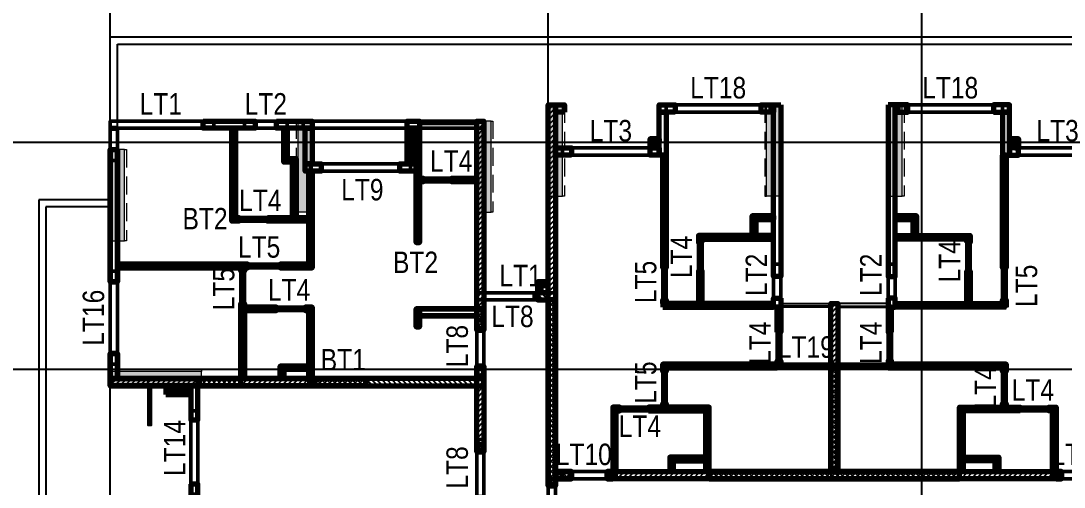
# Model space of a CAD drawing. Header units: millimetres. Extents: x -25197 to 555828, y -17247 to 174153.
# Drawn here: x 390836 to 420011, y 142615 to 155650 of the extents above; entities that cross this region are included whole.
import ezdxf
from ezdxf.enums import TextEntityAlignment as Align

# ---------------------------------------------------------------- set-up
doc = ezdxf.new("R2010")
doc.units = ezdxf.units.MM
doc.header["$LTSCALE"] = 250
for name, pattern in [('CHG_XX_Cot_Tang 1$0$MB_Luoi truc$0$HTT Hidden 21', [3, 2, -1]), ('CHG_XX_Luoi truc$0$MB_Luoi truc$0$Center101', [13, 10, -1, 1, -1]), ('MB Can ho 1.5PN$0$HIDDEN', [0.375, 0.25, -0.125]), ('MB Can ho 2PN goc-Type B$0$HIDDEN', [0.375, 0.25, -0.125])]:
    doc.linetypes.add(name, pattern=pattern)
for name, color, linetype, lineweight in [('CHG_XX_Cot_Tang 1$0$NS-Pier', 150, 'Continuous', 9), ('CHG_XX_Cot_Tang 1$0$NS-Pier @ 1 VP1', 150, 'Continuous', 9), ('CHG_XX_Cot_Tang 1$0$NS-Pier @ 1 VP2', 150, 'Continuous', 9), ('CHG_XX_Cot_Tang 1$0$NS-Pier @ 1 VP3', 150, 'Continuous', 9), ('CHG_XX_Cot_Tang 1$0$NS-Pier @ 1 VPModel', 150, 'Continuous', 9), ('CHG_XX_Cot_Tang 1$0$NS-Pier @ 100', 150, 'Continuous', 9), ('CHG_XX_Cot_Tang 1$0$NS-Pier @ 150', 150, 'Continuous', 9), ('CHG_XX_Cot_Tang 1$0$NS-Pier @ 200', 150, 'Continuous', 9), ('CHG_XX_Cot_Tang 1$0$NS-Pier @ 350', 150, 'Continuous', 9), ('CTHEP', 2, 'Continuous', 50), ('MB Can ho 1.5PN$0$Wall Line', 4, 'Continuous', 70), ('MB Can ho 2PN goc-Type B$0$Wall Line', 4, 'Continuous', 70), ('mb can ho 2pn_TW A$0$Wall Line', 4, 'Continuous', 70), ('mb_unitmix twa 1-20$0$Wall Line', 4, 'Continuous', 70), ('Net cat Tuong', 4, 'Continuous', 9)]:
    doc.layers.add(name, color=color, linetype=linetype, lineweight=lineweight)
for name, color, linetype in [('CHG_XX_Cot_Tang 1$0$Vach VH3', 3, 'Continuous'), ('CHG_XX_Luoi truc$0$Grid', 34, 'Continuous'), ('CHG_XX_Luoi truc$0$Grid Line', 8, 'CHG_XX_Luoi truc$0$MB_Luoi truc$0$Center101'), ('MB Can ho 1.5PN$0$Brick Wall', 4, 'Continuous'), ('MB Can ho 2PN goc-Type B$0$Brick Wall', 4, 'Continuous'), ('mb can ho 2pn_TW A$0$Brick Wall', 4, 'Continuous'), ('mb_unitmix twa 1-20$0$Wall Hatch', 134, 'Continuous'), ('TEXT', 21, 'Continuous')]:
    doc.layers.add(name, color=color, linetype=linetype)
doc.styles.add('CHG_XX_Luoi truc$0$MB_Luoi truc$0$Grid A-F$0$VNI-HelveCB', font='VHELVCB_0.TTF')
doc.styles.add('TTP-HelCon', font='VHELVCN_0.TTF')

# ---------------------------------------------------------------- blocks, each defined once
blk = doc.blocks.new('*U2169')
at = {"layer": 'CHG_XX_Luoi truc$0$Grid Line'}
blk.add_line((0, 0), (0, 608), dxfattribs=at)
at = {"layer": 'CHG_XX_Luoi truc$0$Grid', "lineweight": -2, "style": 'CHG_XX_Luoi truc$0$MB_Luoi truc$0$Grid A-F$0$VNI-HelveCB'}
for tag, p in [('GRIDSUB', (0, 617)), ('GRID', (0, -9))]:
    blk.add_attdef(tag, text='', height=5, dxfattribs=at).set_placement(p, align=Align.MIDDLE)
blk = doc.blocks.new('*U2170')
at = {"layer": 'CHG_XX_Luoi truc$0$Grid Line'}
blk.add_line((0, 0), (0, 608), dxfattribs=at)
at = {"layer": 'CHG_XX_Luoi truc$0$Grid', "lineweight": -2, "style": 'CHG_XX_Luoi truc$0$MB_Luoi truc$0$Grid A-F$0$VNI-HelveCB'}
for tag, p in [('GRIDSUB', (0, 617)), ('GRID', (0, -9))]:
    blk.add_attdef(tag, text='', height=5, dxfattribs=at).set_placement(p, align=Align.MIDDLE)
blk = doc.blocks.new('*U2171')
at = {"layer": 'CHG_XX_Luoi truc$0$Grid Line'}
blk.add_line((0, 0), (0, 438), dxfattribs=at)
at = {"layer": 'CHG_XX_Luoi truc$0$Grid', "lineweight": -2, "style": 'CHG_XX_Luoi truc$0$MB_Luoi truc$0$Grid A-F$0$VNI-HelveCB'}
for tag, p in [('GRIDSUB', (0, 447)), ('GRID', (0, -9))]:
    blk.add_attdef(tag, text='', height=5, dxfattribs=at).set_placement(p, align=Align.MIDDLE)
blk = doc.blocks.new('CHG_XX_Luoi truc')
at = {"layer": 'CHG_XX_Luoi truc$0$Grid', "xscale": 300, "yscale": 300, "zscale": 300}
for name, p in [('*U2170', (0, -12747)), ('*U2169', (12250, -12747)), ('*U2169', (22700, -12747))]:
    blk.add_blockref(name, p, dxfattribs=at)
at = {"layer": 'CHG_XX_Luoi truc$0$Grid', "xscale": 300.0000000000013, "yscale": 300.0000000000013, "zscale": 300.0000000000013, "rotation": 90}
for p in [(110703, 152250), (110703, 145900)]:
    blk.add_blockref('*U2171', p, dxfattribs=at)
blk = doc.blocks.new('*U2323')
at = {"layer": 'CHG_XX_Cot_Tang 1$0$NS-Pier @ 1 VP1'}
h = blk.add_hatch(color=256, dxfattribs=at)
h.dxf.hatch_style = 1
h.paths.add_polyline_path([(400, 0), (0, 0), (0, -2550), (400, -2550)])
at = {"layer": 'CHG_XX_Cot_Tang 1$0$NS-Pier @ 1 VP2'}
h = blk.add_hatch(color=256, dxfattribs=at)
h.dxf.hatch_style = 1
h.paths.add_polyline_path([(400, 0), (0, 0), (0, -2550), (400, -2550)])
at = {"layer": 'CHG_XX_Cot_Tang 1$0$NS-Pier @ 1 VP3'}
h = blk.add_hatch(color=256, dxfattribs=at)
h.dxf.hatch_style = 1
h.paths.add_polyline_path([(400, 0), (0, 0), (0, -2550), (400, -2550)])
at = {"layer": 'CHG_XX_Cot_Tang 1$0$NS-Pier @ 1 VPModel'}
h = blk.add_hatch(color=256, dxfattribs=at)
h.dxf.hatch_style = 1
h.paths.add_polyline_path([(400, 0), (0, 0), (0, -2550), (400, -2550)])
at = {"layer": 'CHG_XX_Cot_Tang 1$0$NS-Pier @ 100'}
h = blk.add_hatch(color=256, dxfattribs=at)
h.dxf.hatch_style = 1
h.paths.add_polyline_path([(400, 0), (0, 0), (0, -2550), (400, -2550)])
at = {"layer": 'CHG_XX_Cot_Tang 1$0$NS-Pier @ 150'}
h = blk.add_hatch(color=256, dxfattribs=at)
h.dxf.hatch_style = 1
h.paths.add_polyline_path([(400, 0), (0, 0), (0, -2550), (400, -2550)])
at = {"layer": 'CHG_XX_Cot_Tang 1$0$NS-Pier @ 200'}
h = blk.add_hatch(color=256, dxfattribs=at)
h.dxf.hatch_style = 1
h.paths.add_polyline_path([(400, 0), (0, 0), (0, -2550), (400, -2550)])
at = {"layer": 'CHG_XX_Cot_Tang 1$0$NS-Pier @ 350'}
h = blk.add_hatch(color=256, dxfattribs=at)
h.dxf.hatch_style = 1
h.paths.add_polyline_path([(400, 0), (0, 0), (0, -2550), (400, -2550)])
blk = doc.blocks.new('CHG_XX_Cot_Tang 1$0$Block A_C450x2250')
at = {"layer": 'CHG_XX_Cot_Tang 1$0$NS-Pier', "color": 9, "linetype": 'CHG_XX_Cot_Tang 1$0$MB_Luoi truc$0$HTT Hidden 21'}
blk.add_lwpolyline([(0, 0), (-50, 0), (-50, -2550), (0, -2550)], dxfattribs=at)
at = {"layer": 'CHG_XX_Cot_Tang 1$0$NS-Pier'}
blk.add_lwpolyline([(400, -2550), (0, -2550), (0, 0), (400, 0)], close=True, dxfattribs=at)
blk.add_blockref('*U2323', (0, 0), dxfattribs=at)
blk = doc.blocks.new('CHG_XX_Cot_Tang 1')
at = {"layer": 'CHG_XX_Cot_Tang 1$0$Vach VH3'}
for p, q in [((0, 155200.1), (57350, 155200.1)), ((0, 152050), (0, 155200.1)), ((198.8, 152057.1), (199.6, 155000.1)), ((199.6, 155000.1), (57150, 155000.1)), ((-2000.3, 150650), (-2000.3, 84050)), ((0, 150650), (-2000.3, 150650)), ((-1800.3, 150450), (-1838.1, 84250)), ((0, 150450), (-1800.3, 150450))]:
    blk.add_line(p, q, dxfattribs=at)
at = {"layer": 'CHG_XX_Cot_Tang 1$0$NS-Pier'}
for name, p in [('CHG_XX_Luoi truc', (0, 0)), ('CHG_XX_Cot_Tang 1$0$Block A_C450x2250', (18350.5, 153300)), ('CHG_XX_Cot_Tang 1$0$Block A_C450x2250', (5250, 152850))]:
    blk.add_blockref(name, p, dxfattribs=at)
at = {"layer": 'CHG_XX_Cot_Tang 1$0$NS-Pier', "xscale": -1}
for p in [(12650, 153300), (22150, 153300), (10650, 152850), (400, 152050)]:
    blk.add_blockref('CHG_XX_Cot_Tang 1$0$Block A_C450x2250', p, dxfattribs=at)
at = {"layer": 'CHG_XX_Cot_Tang 1$0$NS-Pier', "xscale": -1, "rotation": 90}
blk.add_blockref('CHG_XX_Cot_Tang 1$0$Block A_C450x2250', (0, 145850), dxfattribs=at)
blk = doc.blocks.new('*U1895')
at = {"color": 9}
blk.add_lwpolyline([(0, 50), (1600, 50), (1600, -50), (0, -50)], close=True, dxfattribs=at)
blk.add_lwpolyline([(0, 50), (1600, 50), (1600, -30), (0, -30)], close=True)
at = {"color": 151}
blk.add_lwpolyline([(1600, 10), (0, 10), (0, 50), (1600, 50)], close=True, dxfattribs=at)
at = {"color": 2}
for points in [[(0, 10), (40, 10), (40, -30), (0, -30)], [(1560, 10), (1600, 10), (1600, -30), (1560, -30)]]:
    blk.add_lwpolyline(points, close=True, dxfattribs=at)
at = {"color": 250, "linetype": 'MB Can ho 2PN goc-Type B$0$HIDDEN'}
for points in [[(0, 10), (40, -30)], [(0, -30), (40, 10)], [(1560, 10), (1600, -30)], [(1560, -30), (1600, 10)]]:
    blk.add_lwpolyline(points, dxfattribs=at)
blk = doc.blocks.new('*U1537')
at = {"layer": 'MB Can ho 2PN goc-Type B$0$Wall Line'}
blk.add_lwpolyline([(-2000, 0), (0, 0), (0, 100), (-2000, 100)], close=True, dxfattribs=at)
blk = doc.blocks.new('*U1544')
at = {"layer": 'MB Can ho 2PN goc-Type B$0$Wall Line'}
blk.add_lwpolyline([(-350, 0), (0, 0), (0, 100), (-350, 100)], close=True, dxfattribs=at)
blk = doc.blocks.new('*U1539')
at = {"layer": 'MB Can ho 2PN goc-Type B$0$Wall Line'}
blk.add_lwpolyline([(-2100, 0), (0, 0), (0, 100), (-2100, 100)], close=True, dxfattribs=at)
blk = doc.blocks.new('*U1545')
at = {"layer": 'MB Can ho 2PN goc-Type B$0$Wall Line'}
blk.add_lwpolyline([(-2700, 0), (0, 0), (0, 100), (-2700, 100)], close=True, dxfattribs=at)
blk = doc.blocks.new('*U1546')
at = {"layer": 'MB Can ho 2PN goc-Type B$0$Wall Line'}
blk.add_lwpolyline([(-2600, 0), (0, 0), (0, 100), (-2600, 100)], close=True, dxfattribs=at)
blk = doc.blocks.new('*U1933')
at = {"layer": 'MB Can ho 2PN goc-Type B$0$Wall Line'}
blk.add_lwpolyline([(-950, 0), (0, 0), (0, 100), (-950, 100)], close=True, dxfattribs=at)
blk = doc.blocks.new('*U1934')
at = {"layer": 'MB Can ho 2PN goc-Type B$0$Wall Line'}
blk.add_lwpolyline([(-3200, 0), (0, 0), (0, 100), (-3200, 100)], close=True, dxfattribs=at)
blk = doc.blocks.new('*U1540')
at = {"layer": 'MB Can ho 2PN goc-Type B$0$Wall Line'}
blk.add_lwpolyline([(-100, 0), (0, 0), (0, 100), (-100, 100)], close=True, dxfattribs=at)
blk = doc.blocks.new('*U1536')
at = {"layer": 'MB Can ho 2PN goc-Type B$0$Wall Line'}
blk.add_lwpolyline([(-500, 0), (0, 0), (0, 100), (-500, 100)], close=True, dxfattribs=at)
blk = doc.blocks.new('*U1543')
at = {"layer": 'MB Can ho 2PN goc-Type B$0$Wall Line'}
blk.add_lwpolyline([(0, 700), (0, 0), (100, 0), (100, 700)], close=True, dxfattribs=at)
blk = doc.blocks.new('*U1534')
at = {"layer": 'MB Can ho 2PN goc-Type B$0$Wall Line'}
blk.add_lwpolyline([(0, 100), (0, 0), (100, 0), (100, 100)], close=True, dxfattribs=at)
blk = doc.blocks.new('*U1538')
at = {"layer": 'MB Can ho 2PN goc-Type B$0$Wall Line'}
blk.add_lwpolyline([(0, 900), (0, 0), (100, 0), (100, 900)], close=True, dxfattribs=at)
blk = doc.blocks.new('*U1547')
at = {"layer": 'MB Can ho 2PN goc-Type B$0$Wall Line'}
blk.add_lwpolyline([(0, 800), (0, 0), (100, 0), (100, 800)], close=True, dxfattribs=at)
blk = doc.blocks.new('*U1541')
at = {"layer": 'MB Can ho 2PN goc-Type B$0$Wall Line'}
blk.add_lwpolyline([(0, 3650), (0, 0), (100, 0), (100, 3650)], close=True, dxfattribs=at)
blk = doc.blocks.new('*U1932')
at = {"layer": 'MB Can ho 2PN goc-Type B$0$Wall Line'}
blk.add_lwpolyline([(0, 1150), (0, 0), (100, 0), (100, 1150)], close=True, dxfattribs=at)
blk = doc.blocks.new('*U1542')
at = {"layer": 'MB Can ho 2PN goc-Type B$0$Wall Line'}
blk.add_lwpolyline([(0, 250), (0, 0), (100, 0), (100, 250)], close=True, dxfattribs=at)
blk = doc.blocks.new('*U1931')
at = {"layer": 'MB Can ho 2PN goc-Type B$0$Wall Line'}
blk.add_lwpolyline([(0, 1600), (0, 0), (200, 0), (200, 1600)], close=True, dxfattribs=at)
blk = doc.blocks.new('*U1535')
at = {"layer": 'MB Can ho 2PN goc-Type B$0$Wall Line'}
blk.add_lwpolyline([(-1700, 0), (0, 0), (0, 100), (-1700, 100)], close=True, dxfattribs=at)
blk = doc.blocks.new('*U1548')
at = {"layer": 'MB Can ho 2PN goc-Type B$0$Wall Line'}
blk.add_lwpolyline([(-1000, 0), (0, 0), (0, 100), (-1000, 100)], close=True, dxfattribs=at)
blk = doc.blocks.new('*U1549')
at = {"layer": 'MB Can ho 2PN goc-Type B$0$Wall Line'}
blk.add_lwpolyline([(-1000, 0), (0, 0), (0, 200), (-1000, 200)], close=True, dxfattribs=at)
blk = doc.blocks.new('*U1550')
at = {"layer": 'MB Can ho 2PN goc-Type B$0$Wall Line'}
blk.add_lwpolyline([(-3700, 0), (0, 0), (0, 200), (-3700, 200)], close=True, dxfattribs=at)
blk = doc.blocks.new('*U1551')
at = {"layer": 'MB Can ho 2PN goc-Type B$0$Wall Line'}
blk.add_lwpolyline([(-700, 0), (0, 0), (0, 200), (-700, 200)], close=True, dxfattribs=at)
blk = doc.blocks.new('*U1552')
at = {"layer": 'MB Can ho 2PN goc-Type B$0$Wall Line'}
blk.add_lwpolyline([(0, 1450), (0, 0), (200, 0), (200, 1450)], close=True, dxfattribs=at)
blk = doc.blocks.new('*U1553')
at = {"layer": 'MB Can ho 2PN goc-Type B$0$Wall Line'}
blk.add_lwpolyline([(0, 1000), (0, 0), (200, 0), (200, 1000)], close=True, dxfattribs=at)
blk = doc.blocks.new('*U1554')
at = {"layer": 'MB Can ho 2PN goc-Type B$0$Wall Line'}
blk.add_lwpolyline([(0, 350), (0, 0), (200, 0), (200, 350)], close=True, dxfattribs=at)
blk = doc.blocks.new('*U1555')
at = {"layer": 'MB Can ho 2PN goc-Type B$0$Wall Line'}
blk.add_lwpolyline([(0, 450), (0, 0), (200, 0), (200, 450)], close=True, dxfattribs=at)
blk = doc.blocks.new('*U1930')
at = {"layer": 'MB Can ho 2PN goc-Type B$0$Wall Line'}
blk.add_lwpolyline([(-1550, 0), (0, 0), (0, 100), (-1550, 100)], close=True, dxfattribs=at)
blk = doc.blocks.new('*U1564')
at = {"layer": 'mb can ho 2pn_TW A$0$Wall Line'}
blk.add_lwpolyline([(-1200, 0), (0, 0), (0, 200), (-1200, 200)], close=True, dxfattribs=at)
blk = doc.blocks.new('*U1571')
at = {"layer": 'mb can ho 2pn_TW A$0$Wall Line'}
blk.add_lwpolyline([(-3150, 0), (0, 0), (0, 100), (-3150, 100)], close=True, dxfattribs=at)
blk = doc.blocks.new('*U1565')
at = {"layer": 'mb can ho 2pn_TW A$0$Wall Line'}
blk.add_lwpolyline([(0, -450), (0, 0), (-200, 0), (-200, -450)], close=True, dxfattribs=at)
blk = doc.blocks.new('*U1569')
at = {"layer": 'mb can ho 2pn_TW A$0$Wall Line'}
blk.add_lwpolyline([(-4800, 0), (0, 0), (0, 200), (-4800, 200)], close=True, dxfattribs=at)
blk = doc.blocks.new('*U1572')
at = {"layer": 'mb can ho 2pn_TW A$0$Wall Line'}
blk.add_lwpolyline([(700, 0), (0, 0), (0, -100), (700, -100)], close=True, dxfattribs=at)
blk = doc.blocks.new('*U1531')
at = {"color": 9}
blk.add_lwpolyline([(0, 50), (1400, 50), (1400, -50), (0, -50)], close=True, dxfattribs=at)
blk.add_lwpolyline([(0, 50), (1400, 50), (1400, -30), (0, -30)], close=True)
blk = doc.blocks.new('*U1562')
at = {"layer": 'mb can ho 2pn_TW A$0$Wall Line'}
blk.add_lwpolyline([(100, 0), (0, 0), (0, -100), (100, -100)], close=True, dxfattribs=at)
blk = doc.blocks.new('*U1981')
at = {"layer": 'mb can ho 2pn_TW A$0$Wall Line'}
blk.add_lwpolyline([(0, 3200), (0, 0), (100, 0), (100, 3200)], close=True, dxfattribs=at)
blk = doc.blocks.new('*U1573')
at = {"layer": 'mb can ho 2pn_TW A$0$Wall Line'}
blk.add_lwpolyline([(200, 0), (0, 0), (0, -100), (200, -100)], close=True, dxfattribs=at)
blk = doc.blocks.new('*U1983')
at = {"layer": 'mb can ho 2pn_TW A$0$Wall Line'}
blk.add_lwpolyline([(100, 0), (0, 0), (0, -100), (100, -100)], close=True, dxfattribs=at)
blk = doc.blocks.new('*U1568')
at = {"layer": 'mb can ho 2pn_TW A$0$Wall Line'}
blk.add_lwpolyline([(-250, 0), (0, 0), (0, 200), (-250, 200)], close=True, dxfattribs=at)
blk = doc.blocks.new('*U1570')
at = {"layer": 'mb can ho 2pn_TW A$0$Wall Line'}
blk.add_lwpolyline([(0, -350), (0, 0), (-200, 0), (-200, -350)], close=True, dxfattribs=at)
blk = doc.blocks.new('*U1559')
at = {"layer": 'mb can ho 2pn_TW A$0$Wall Line'}
blk.add_lwpolyline([(0, -250), (0, 0), (-200, 0), (-200, -250)], close=True, dxfattribs=at)
blk = doc.blocks.new('*U1563')
at = {"layer": 'mb can ho 2pn_TW A$0$Wall Line'}
blk.add_lwpolyline([(-1800, 0), (0, 0), (0, 100), (-1800, 100)], close=True, dxfattribs=at)
blk = doc.blocks.new('*U1980')
at = {"layer": 'mb can ho 2pn_TW A$0$Wall Line'}
blk.add_lwpolyline([(0, 1000), (0, 0), (100, 0), (100, 1000)], close=True, dxfattribs=at)
blk = doc.blocks.new('*U1560')
at = {"layer": 'mb can ho 2pn_TW A$0$Wall Line'}
blk.add_lwpolyline([(0, 1600), (0, 0), (100, 0), (100, 1600)], close=True, dxfattribs=at)
blk = doc.blocks.new('*U1561')
at = {"layer": 'mb can ho 2pn_TW A$0$Wall Line'}
blk.add_lwpolyline([(300, 0), (0, 0), (0, -100), (300, -100)], close=True, dxfattribs=at)
blk = doc.blocks.new('*U1567')
at = {"layer": 'mb can ho 2pn_TW A$0$Wall Line'}
blk.add_lwpolyline([(0, 200), (0, 0), (100, 0), (100, 200)], close=True, dxfattribs=at)
blk = doc.blocks.new('*U1566')
at = {"layer": 'mb can ho 2pn_TW A$0$Wall Line'}
blk.add_lwpolyline([(1700, 0), (0, 0), (0, -100), (1700, -100)], close=True, dxfattribs=at)
blk = doc.blocks.new('*U1982')
at = {"layer": 'mb can ho 2pn_TW A$0$Wall Line'}
blk.add_lwpolyline([(0, 3100), (0, 0), (100, 0), (100, 3100)], close=True, dxfattribs=at)
blk = doc.blocks.new('*U1575')
at = {"layer": 'mb can ho 2pn_TW A$0$Wall Line'}
blk.add_lwpolyline([(0, -2000), (0, 0), (-100, 0), (-100, -2000)], close=True, dxfattribs=at)
blk = doc.blocks.new('*U1574')
at = {"layer": 'mb can ho 2pn_TW A$0$Wall Line'}
blk.add_lwpolyline([(900, 0), (0, 0), (0, -100), (900, -100)], close=True, dxfattribs=at)
blk = doc.blocks.new('*U1576')
at = {"layer": 'mb can ho 2pn_TW A$0$Wall Line'}
blk.add_lwpolyline([(-150, 0), (0, 0), (0, 100), (-150, 100)], close=True, dxfattribs=at)
blk = doc.blocks.new('*U1577')
at = {"layer": 'mb can ho 2pn_TW A$0$Wall Line'}
blk.add_lwpolyline([(0, 250), (0, 0), (100, 0), (100, 250)], close=True, dxfattribs=at)
blk = doc.blocks.new('*U1578')
at = {"layer": 'mb can ho 2pn_TW A$0$Wall Line'}
blk.add_lwpolyline([(0, -250), (0, 0), (-100, 0), (-100, -250)], close=True, dxfattribs=at)
blk = doc.blocks.new('*U1579')
at = {"layer": 'mb can ho 2pn_TW A$0$Wall Line'}
blk.add_lwpolyline([(550, 0), (0, 0), (0, -100), (550, -100)], close=True, dxfattribs=at)
blk = doc.blocks.new('*U1580')
at = {"layer": 'mb can ho 2pn_TW A$0$Wall Line'}
blk.add_lwpolyline([(0, -500), (0, 0), (-100, 0), (-100, -500)], close=True, dxfattribs=at)
blk = doc.blocks.new('*U1927')
at = {"color": 9}
blk.add_lwpolyline([(0, 50), (1100, 50), (1100, -50), (0, -50)], close=True, dxfattribs=at)
blk.add_lwpolyline([(0, 50), (1100, 50), (1100, -30), (0, -30)], close=True)
at = {"color": 151}
blk.add_lwpolyline([(1100, 10), (0, 10), (0, 50), (1100, 50)], close=True, dxfattribs=at)
at = {"color": 2}
for points in [[(0, 10), (40, 10), (40, -30), (0, -30)], [(1060, 10), (1100, 10), (1100, -30), (1060, -30)]]:
    blk.add_lwpolyline(points, close=True, dxfattribs=at)
at = {"color": 250, "linetype": 'MB Can ho 1.5PN$0$HIDDEN'}
for points in [[(0, 10), (40, -30)], [(0, -30), (40, 10)], [(1060, 10), (1100, -30)], [(1060, -30), (1100, 10)]]:
    blk.add_lwpolyline(points, dxfattribs=at)
blk = doc.blocks.new('*U1861')
at = {"layer": 'MB Can ho 1.5PN$0$Wall Line'}
blk.add_lwpolyline([(0, 150), (0, 0), (100, 0), (100, 150)], close=True, dxfattribs=at)
blk = doc.blocks.new('*U1862')
at = {"layer": 'MB Can ho 1.5PN$0$Wall Line'}
blk.add_lwpolyline([(700, 0), (0, 0), (0, -100), (700, -100)], close=True, dxfattribs=at)
blk = doc.blocks.new('*U1869')
at = {"layer": 'MB Can ho 1.5PN$0$Wall Line'}
blk.add_lwpolyline([(0, 300), (0, 0), (200, 0), (200, 300)], close=True, dxfattribs=at)
blk = doc.blocks.new('*U1558')
at = {"layer": 'MB Can ho 1.5PN$0$Wall Line'}
blk.add_lwpolyline([(0, 950), (0, 0), (200, 0), (200, 950)], close=True, dxfattribs=at)

msp = doc.modelspace()

# ---------------------------------------------------------------- hatches: boundary and pattern name
at = {"layer": 'mb_unitmix twa 1-20$0$Wall Hatch'}
h = msp.add_hatch(dxfattribs=at)
h.set_pattern_fill('LINE10', color=256, scale=100, angle=45, style=0, pattern_type=2)
h.set_pattern_definition([(45, (-1204582.71, 16882.05), (-70.710678, 70.710678), [])])
h.paths.add_polyline_path([(405586.05636, 142650.00001), (405586.05636, 153300.00001), (405786.05636, 153300.00001), (405786.05636, 142650.00001)])
h = msp.add_hatch(dxfattribs=at)
h.set_pattern_fill('LINE10', color=256, scale=100, angle=45, style=0, pattern_type=2)
h.set_pattern_definition([(45, (-1199782.71, 16882.05), (-70.710678, 70.710678), [])])
h.paths.add_polyline_path([(403586.05636, 147000.00001), (403586.05636, 152850.00001), (403786.05636, 152850.00001), (403786.05636, 147000.00001)])
h = msp.add_hatch(dxfattribs=at)
h.set_pattern_fill('LINE10', color=256, scale=100, angle=-45, style=0, pattern_type=2)
h.set_pattern_definition([(315, (405536.06, 148300), (70.71, 70.71), [])])
h.paths.add_polyline_path([(405586.05636, 148350), (405286.05636, 148350), (405286.05636, 148250), (405586.05636, 148250)])
h = msp.add_hatch(dxfattribs=at)
h.set_pattern_fill('LINE10', color=256, scale=100, angle=135, style=0, pattern_type=2)
h.set_pattern_definition([(135, (405036.06, 148000), (-70.71, -70.71), [])])
h.paths.add_polyline_path([(405286.05636, 148250), (405286.05636, 148050), (405386.05636, 148050), (405386.05636, 148250)])
h = msp.add_hatch(dxfattribs=at)
h.set_pattern_fill('LINE10', color=256, scale=100, angle=-45, style=0, pattern_type=2)
h.set_pattern_definition([(315, (405536.06, 147900), (70.71, 70.71), [])])
h.paths.add_polyline_path([(405586.05636, 148050), (405286.05636, 148050), (405286.05636, 147850), (405586.05636, 147850)])
h = msp.add_hatch(dxfattribs=at)
h.set_pattern_fill('LINE10', color=256, scale=100, angle=135, style=0, pattern_type=2)
h.set_pattern_definition([(135, (405636.06, 142800), (-70.7107, -70.7107), [])])
h.paths.add_polyline_path([(405786.05516, 142650), (405786.05516, 147850), (405586.05516, 147850), (405586.05516, 142650)])
h = msp.add_hatch(dxfattribs=at)
h.set_pattern_fill('LINE10', color=256, scale=100, angle=45, style=0, pattern_type=2)
h.set_pattern_definition([(45, (-1198632.71, 16882.05), (-70.710678, 70.710678), [])])
h.paths.add_polyline_path([(413486.05636, 143050.00001), (413486.05636, 147750.00001), (413686.05636, 147750.00001), (413686.05636, 143050.00001)])
h = msp.add_hatch(dxfattribs=at)
h.set_pattern_fill('LINE10', color=256, scale=100, angle=135, style=0, pattern_type=2)
h.set_pattern_definition([(135, (403436.06, 147350), (-70.71, -70.71), [])])
h.paths.add_polyline_path([(403586.05636, 147600.00001), (403586.05636, 147000.00001), (403786.05636, 147000.00001), (403786.05636, 147600.00001)])
h = msp.add_hatch(dxfattribs=at)
h.set_pattern_fill('LINE10', color=256, scale=100, angle=45, style=0, pattern_type=2)
h.set_pattern_definition([(45, (-1194282.71, 16882.05), (-70.710678, 70.710678), [])])
h.paths.add_polyline_path([(403586.05636, 145650.00001), (403586.05636, 146000.00001), (403786.05636, 146000.00001), (403786.05636, 145650.00001)])
h = msp.add_hatch(dxfattribs=at)
h.set_pattern_fill('LINE10', color=256, scale=100, angle=135, style=0, pattern_type=2)
h.set_pattern_definition([(135, (403636.06, 145800), (-70.71, -70.71), [])])
h.paths.add_polyline_path([(403786.05636, 145650.00001), (403786.05636, 146000.00001), (403586.05636, 146000.00001), (403586.05636, 145650.00001)])
h = msp.add_hatch(dxfattribs=at)
h.set_pattern_fill('LINE10', color=256, scale=100, angle=135, style=0, pattern_type=2)
h.set_pattern_definition([(135, (413536.06, 143200), (-70.7107, -70.7107), [])])
h.paths.add_polyline_path([(413686.05636, 143050.00001), (413686.05636, 145950.00001), (413486.05636, 145950.00001), (413486.05636, 143050.00001)])
h = msp.add_hatch(dxfattribs=at)
h.set_pattern_fill('LINE10', color=256, scale=100, angle=45, style=0, pattern_type=2)
h.set_pattern_definition([(45, (-1199782.71, 18182.05), (-70.710678, 70.710678), [])])
h.paths.add_polyline_path([(400486.05636, 145450.00001), (393336.05636, 145450.00001), (393336.05636, 145650.00001), (400486.05636, 145650.00001)])
h = msp.add_hatch(dxfattribs=at)
h.set_pattern_fill('LINE10', color=256, scale=100, angle=-45, style=0, pattern_type=2)
h.set_pattern_definition([(315, (391286.06, 151350), (70.7107, 70.7107), [])])
h.paths.add_polyline_path([(396986.05605, 145650.00001), (395786.05605, 145650.00001), (395786.05605, 145450.00001), (396986.05605, 145450.00001)])
h = msp.add_hatch(dxfattribs=at)
h.set_pattern_fill('LINE10', color=256, scale=100, angle=-45, style=0, pattern_type=2)
h.set_pattern_definition([(315, (394786.06, 151350), (70.7107, 70.7107), [])])
h.paths.add_polyline_path([(400486.05606, 145650.00001), (398986.05606, 145650.00001), (398986.05606, 145450.00001), (400486.05606, 145450.00001)])
h = msp.add_hatch(dxfattribs=at)
h.set_pattern_fill('LINE10', color=256, scale=100, angle=-45, style=0, pattern_type=2)
h.set_pattern_definition([(315, (397886.06, 151350), (70.7107, 70.7107), [])])
h.paths.add_polyline_path([(403586.05665, 145650.00001), (400486.05665, 145650.00001), (400486.05665, 145450.00001), (403586.05665, 145450.00001)])
h = msp.add_hatch(dxfattribs=at)
h.set_pattern_fill('LINE10', color=256, scale=100, angle=45, style=0, pattern_type=2)
h.set_pattern_definition([(45, (-1195982.71, 16882.05), (-70.710678, 70.710678), [])])
h.paths.add_polyline_path([(403586.05636, 143600.00001), (403586.05636, 145650.00001), (403786.05636, 145650.00001), (403786.05636, 143600.00001)])
h = msp.add_hatch(dxfattribs=at)
h.set_pattern_fill('LINE10', color=256, scale=100, angle=135, style=0, pattern_type=2)
h.set_pattern_definition([(135, (403636.06, 143750), (-70.71, -70.71), [])])
h.paths.add_polyline_path([(403786.05606, 143600.00001), (403786.05606, 143800.00001), (403586.05606, 143800.00001), (403586.05606, 143600.00001)])
h = msp.add_hatch(dxfattribs=at)
h.set_pattern_fill('LINE10', color=256, scale=100, angle=45, style=0, pattern_type=2)
h.set_pattern_definition([(45, (-1199782.71, 11482.05), (-70.710678, 70.710678), [])])
h.paths.add_polyline_path([(406236.05636, 142850.00001), (405786.05636, 142850.00001), (405786.05636, 143050.00001), (406236.05636, 143050.00001)])
h = msp.add_hatch(dxfattribs=at)
h.set_pattern_fill('LINE10', color=256, scale=100, angle=-45, style=0, pattern_type=2)
h.set_pattern_definition([(315, (400536.06, 148750), (70.7107, 70.7107), [])])
h.paths.add_polyline_path([(406236.05636, 143050.00001), (405786.05636, 143050.00001), (405786.05636, 142850.00001), (406236.05636, 142850.00001)])
h = msp.add_hatch(dxfattribs=at)
h.set_pattern_fill('LINE10', color=256, scale=100, angle=-45, style=0, pattern_type=2)
h.set_pattern_definition([(315, (401686.06, 148750), (70.7107, 70.7107), [])])
h.paths.add_polyline_path([(407386.05606, 143050.00001), (407236.05606, 143050.00001), (407236.05606, 142850.00001), (407386.05606, 142850.00001)])
h = msp.add_hatch(dxfattribs=at)
h.set_pattern_fill('LINE10', color=256, scale=100, angle=45, style=0, pattern_type=2)
h.set_pattern_definition([(45, (-1199782.71, 23732.05), (-70.710678, 70.710678), [])])
h.paths.add_polyline_path([(419936.05606, 142850), (407236.05606, 142850), (407236.05606, 143050), (419936.05606, 143050)])
h = msp.add_hatch(dxfattribs=at)
h.set_pattern_fill('LINE10', color=256, scale=100, angle=-45, style=0, pattern_type=2)
h.set_pattern_definition([(315, (411386.06, 148750), (70.7107, 70.7107), [])])
h.paths.add_polyline_path([(417086.05606, 143050.00001), (410086.05606, 143050.00001), (410086.05606, 142850.00001), (417086.05606, 142850.00001)])
h = msp.add_hatch(dxfattribs=at)
h.set_pattern_fill('LINE10', color=256, scale=100, angle=-45, style=0, pattern_type=2)
h.set_pattern_definition([(315, (414236.06, 148750), (70.7107, 70.7107), [])])
h.paths.add_polyline_path([(419936.05606, 143050.00001), (419786.05606, 143050.00001), (419786.05606, 142850.00001), (419936.05606, 142850.00001)])

# ---------------------------------------------------------------- linework, layer by layer
at = {"layer": 'CTHEP'}
for points in [[(408886.18185, 153300), (411786.18185, 153300), (411786.18185, 153100), (408886.18185, 153100)], [(418286.18185, 153300), (415386.18185, 153300), (415386.18185, 153100), (418286.18185, 153100)], [(393336.18185, 151750.00001), (393336.18185, 152850.00001), (396236.18185, 152850.00001), (396236.18185, 152650.00001), (393536.18185, 152650.00001), (393536.18185, 151750.00001)], [(397086.18184, 152850.00001), (398286.18186, 152850.00001), (398286.18186, 152650.00001), (397086.18184, 152650.00001)], [(398732.19521, 152850.00001), (403786.05606, 152850.00001), (403786.05606, 152650.00001), (398732.19521, 152650.00001)], [(405986.18185, 152099.99999), (408686.18185, 152099.99999), (408686.18185, 151900), (405986.18185, 151900)], [(421186.18186, 152099.99999), (418486.18185, 152099.99999), (418486.18185, 151900), (421186.18186, 151900)], [(398936.05606, 151650.00001), (401736.05606, 151650.00001), (401736.05606, 151450.00001), (398936.05606, 151450.00001)], [(401886.18186, 151250.00001), (403186.18186, 151250.00001), (403186.18186, 151150.00001), (401886.18186, 151150.00001)], [(396736.18186, 150050.00001), (396836.18186, 150050.00001), (396836.18186, 150250.00001), (396736.18186, 150250.00001)], [(396736.18188, 150150.00001), (398036.18186, 150150.00001), (398036.18186, 150050.00001), (396736.18188, 150050.00001)], [(401986.18186, 149650.00001), (401886.18186, 149650.00001), (401886.18186, 149450.00001), (401986.18186, 149450.00001)], [(409786.18185, 149650), (409886.18185, 149650), (409886.18185, 148350), (409786.18185, 148350)], [(417286.18185, 149650), (417386.18185, 149650), (417386.18185, 148350), (417286.18185, 148350)], [(396986.18186, 148850.00001), (398386.18184, 148850.00001), (398386.18184, 148750.00001), (396986.18186, 148750.00001)], [(396986.18186, 147450.00003), (396986.18186, 148850.00001), (397086.18186, 148850.00001), (397086.18186, 147450.00003)], [(408786.18185, 147650), (408786.18185, 149049.99998), (408886.18185, 149049.99998), (408886.18185, 147650)], [(411886.18185, 147650), (411886.18185, 148850.00002), (412086.18185, 148850.00002), (412086.18185, 147650)], [(415086.18185, 147650), (415086.18185, 148850.00002), (415286.18185, 148850.00002), (415286.18185, 147650)], [(418286.18185, 147650), (418386.18185, 147650), (418386.18185, 149050), (418286.18185, 149050)], [(393336.18186, 148650.00001), (393536.18186, 148650.00001), (393536.18186, 146050.00001), (393336.18186, 146050.00001)], [(405186.05605, 148050), (405186.05605, 147850), (403586.05605, 147850), (403586.05605, 148050)], [(403586.18215, 147850), (405786.18185, 147850), (405786.18185, 148050), (403586.18215, 148050)], [(397686.18188, 147650.00001), (398986.18186, 147650.00001), (398986.18186, 147550.00001), (397686.18188, 147550.00001)], [(403586.18186, 147300.00001), (403786.18215, 147300.00001), (403786.18215, 145700.00001), (403586.18186, 145700.00001)], [(411986.18185, 147250), (412086.18185, 147250), (412086.18185, 145950), (411986.18185, 145950)], [(415086.18185, 147250), (415186.18185, 147250), (415186.18185, 145950), (415086.18185, 145950)], [(408786.18185, 144750), (408786.18185, 146050), (408886.18185, 146050), (408886.18185, 144750)], [(411836.18185, 145950), (415336.18185, 145950), (415336.18185, 146050), (411836.18185, 146050)], [(418386.18185, 146050), (418286.18185, 146050), (418286.18185, 144750), (418386.18185, 144750)], [(398886.18186, 145450.00001), (399086.18186, 145450.00001), (399086.18186, 145650.00001), (398886.18186, 145650.00001)], [(395586.18184, 144750.00001), (395786.18185, 144750.00001), (395786.18185, 142400.00001), (395586.18184, 142400.00001)], [(407386.18185, 144850), (408686.18183, 144850), (408686.18183, 144750), (407386.18185, 144750)], [(418486.18187, 144849.99785), (419786.18185, 144849.99785), (419786.18185, 144749.99785), (418486.18187, 144749.99785)], [(403586.18215, 143950.00001), (403786.18185, 143950.00001), (403786.18185, 142350.00001), (403586.18215, 142350.00001)], [(405986.18185, 142850), (407486.18185, 142850), (407486.18185, 143050), (405986.18185, 143050)], [(419686.18185, 142850), (421186.18185, 142850), (421186.18185, 143050), (419686.18185, 143050)], [(405586.18215, 142850.00001), (405786.18185, 142850.00001), (405786.18185, 141049.99999), (405586.18215, 141049.99999)]]:
    msp.add_lwpolyline(points, close=True, dxfattribs=at)
for points in [[(396736.18186, 150250.00001), (396836.18186, 150250.00001), (396736.18186, 150050.00001), (396836.18186, 150050.00001)], [(401986.18186, 149450.00001), (401886.18186, 149450.00001), (401986.18186, 149650.00001), (401886.18186, 149650.00001)], [(398886.18186, 145650.00001), (399086.18186, 145650.00001), (398886.18186, 145450.00001), (399086.18186, 145450.00001)]]:
    msp.add_solid(points, dxfattribs=at)
at = {"layer": 'MB Can ho 1.5PN$0$Brick Wall'}
for p, q in [((403786.05606, 145650.00001), (394386.05606, 145650.00001)), ((394386.05606, 145650.00001), (394386.05606, 145550.00001)), ((403786.05606, 143600.00001), (403786.05606, 145650.00001)), ((394386.05606, 145450.00001), (394386.05606, 145550.00001)), ((403586.05606, 145450.00001), (394386.05606, 145450.00001)), ((403586.05606, 143600.00001), (403586.05606, 145450.00001)), ((403586.05606, 143600.00001), (403686.05606, 143600.00001)), ((403786.05606, 143600.00001), (403686.05606, 143600.00001))]:
    msp.add_line(p, q, dxfattribs=at)
at = {"layer": 'MB Can ho 2PN goc-Type B$0$Brick Wall', "color": 6}
for p, q in [((399236.05606, 151450.00001), (398986.05606, 151450.00001)), ((399236.05606, 151650.00001), (399236.05606, 151450.00001)), ((396986.05608, 150050.00001), (396986.05608, 150150.00001))]:
    msp.add_line(p, q, dxfattribs=at)
at = {"layer": 'MB Can ho 2PN goc-Type B$0$Wall Line'}
for p, q in [((393336.05606, 152650.00001), (393536.05606, 152650.00001)), ((397986.05606, 152650.00001), (397986.05606, 152850.00001)), ((397986.05606, 152850.00001), (398986.05606, 152850.00001)), ((398186.05606, 152650.00001), (397986.05606, 152650.00001)), ((398186.05606, 151750.00001), (398186.05606, 152650.00001)), ((398286.05606, 151850.00001), (398286.05606, 152650.00001)), ((398536.05606, 152650.00001), (398286.05607, 152650.00001)), ((398986.05606, 152850.00001), (398986.05606, 151650.00001)), ((393336.05606, 152050.00001), (393536.05606, 152050.00001)), ((398986.05606, 151650.00001), (399236.05606, 151650.00001)), ((399236.05606, 151450.00001), (398986.05606, 151450.00001)), ((398986.05606, 151450.00001), (398986.05606, 148750.00001)), ((399236.05606, 151650.00001), (399236.05606, 151450.00001)), ((398886.05606, 150050), (398436.05606, 150050)), ((398886.05606, 148850.00001), (398886.05606, 150050)), ((398086.05606, 148750.00001), (398086.05606, 148850.00001)), ((398086.05606, 148850.00001), (398886.05606, 148850.00001)), ((398986.05606, 148750.00001), (398086.05606, 148750.00001)), ((398886.05607, 146000.00001), (398086.05606, 146000)), ((398886.05607, 145900.00001), (398186.05606, 145900)), ((398186.05606, 145900), (398186.05606, 145650.00001))]:
    msp.add_line(p, q, dxfattribs=at)
for points in [[(401986.05606, 149450.00001), (401886.05606, 149450.00001), (401886.05606, 151450.00001), (401436.05606, 151450.00001), (401436.05606, 151650.00001), (401636.05606, 151650.00001), (401636.05606, 152850.00001), (401986.05606, 152850.00001), (401986.05606, 151250.00001), (402086.05606, 151250.00001), (402086.05606, 151150.00001), (401986.05606, 151150.00001)], [(401886.05606, 151650.00001), (401736.05606, 151650.00001), (401736.05606, 152650.00001), (401886.05606, 152650.00001)], [(403786.05606, 147000.00001), (403586.05606, 147000.00001), (403586.05606, 147400.00001), (401986.05606, 147400.00001), (401986.05606, 147100.00001), (401886.05606, 147100.00001), (401886.05606, 147600.00001), (403586.05606, 147600.00001), (403586.05606, 151150.00001), (402886.05606, 151150.00001), (402886.05606, 151250.00001), (403586.05606, 151250.00001), (403586.05606, 152850.00001), (403786.05606, 152850.00001)]]:
    msp.add_lwpolyline(points, close=True, dxfattribs=at)
for points in [[(393336.05606, 152050.00001), (393336.05606, 148350.00001), (393536.05606, 148350.00001), (393536.05606, 148750.00001), (396986.05606, 148750.00001), (396986.05606, 148650.00001), (397086.05606, 148650.00001), (397086.05606, 148750.00001), (397186.05606, 148750.00001), (397186.05606, 148850.00001), (393536.05606, 148850.00001), (393536.05606, 152050.00001)], [(398086.05606, 145650.00001), (397086.05606, 145650.00001), (397086.05606, 147550.00001), (397986.05606, 147550.00001), (397986.05606, 147650.00001), (397086.05606, 147650.00001), (397086.05606, 147750.00001), (396986.05606, 147750.00001), (396986.05606, 145650.00001), (396986.05606, 145650.00001), (396986.05606, 145650.00001), (393536.05606, 145650.00001), (393536.05606, 146350.00001), (393336.05606, 146350.00001), (393336.05606, 145450.00001), (403786.05606, 145450.00001), (403786.05606, 146000.00001), (403586.05606, 146000.00001), (403586.05606, 145650.00001), (398986.05606, 145650.00001), (398986.05606, 147650.00001), (398786.05606, 147650.00001), (398786.05606, 147550.00001), (398886.05606, 147550.00001), (398886.05606, 146000.00001)], [(398886.05606, 145900.00001), (398886.05606, 145650.00001), (398186.056, 145650.00001)]]:
    msp.add_lwpolyline(points, dxfattribs=at)
at = {"layer": 'mb can ho 2pn_TW A$0$Brick Wall'}
for p, q in [((405586.05606, 142850), (405586.05606, 153300)), ((405586.05606, 153300), (405686.05606, 153300)), ((405786.05606, 153300), (405686.05606, 153300)), ((405786.05606, 143050), (405786.05606, 153300)), ((413486.05606, 147750), (413586.05606, 147750)), ((413486.05606, 147750), (413486.05606, 142850)), ((413486.05606, 147750), (413586.05606, 147750)), ((413486.05606, 147750), (413486.05606, 143050)), ((413686.05606, 147750), (413586.05606, 147750)), ((413686.05606, 147750), (413586.05606, 147750)), ((413686.05606, 147750), (413686.05606, 143050)), ((413686.05606, 147750), (413686.05606, 142850)), ((406236.05606, 143050), (405786.05606, 143050)), ((406236.05606, 143050), (406236.05606, 142950)), ((413486.05606, 143050), (407236.05606, 143050)), ((407236.05606, 143050), (407236.05606, 142950)), ((413686.05606, 143050), (419936.05606, 143050)), ((419936.05606, 143050), (419936.05606, 142950)), ((406236.05606, 142850), (405586.05606, 142850)), ((406236.05606, 142850), (406236.05606, 142950)), ((407236.05606, 142850), (407236.05606, 142950)), ((413686.05606, 142850), (407236.05606, 142850)), ((413486.05606, 142850), (419936.05606, 142850)), ((419936.05606, 142850), (419936.05606, 142950))]:
    msp.add_line(p, q, dxfattribs=at)
at = {"layer": 'mb_unitmix twa 1-20$0$Wall Line'}
for points in [[(405586.05636, 142650.00001), (405586.05636, 153300.00001), (405786.05636, 153300.00001), (405786.05636, 142650.00001)], [(403586.05636, 147000.00001), (403586.05636, 152850.00001), (403786.05636, 152850.00001), (403786.05636, 147000.00001)], [(405586.05636, 148350), (405286.05636, 148350), (405286.05636, 148250), (405586.05636, 148250)], [(405286.05636, 148250), (405286.05636, 148050), (405386.05636, 148050), (405386.05636, 148250)], [(405586.05636, 148050), (405286.05636, 148050), (405286.05636, 147850), (405586.05636, 147850)], [(405786.05516, 142650), (405786.05516, 147850), (405586.05516, 147850), (405586.05516, 142650)], [(413486.05636, 143050.00001), (413486.05636, 147750.00001), (413686.05636, 147750.00001), (413686.05636, 143050.00001)], [(403586.05636, 147600.00001), (403586.05636, 147000.00001), (403786.05636, 147000.00001), (403786.05636, 147600.00001)], [(403586.05636, 145650.00001), (403586.05636, 146000.00001), (403786.05636, 146000.00001), (403786.05636, 145650.00001)], [(403786.05636, 145650.00001), (403786.05636, 146000.00001), (403586.05636, 146000.00001), (403586.05636, 145650.00001)], [(413686.05636, 143050.00001), (413686.05636, 145950.00001), (413486.05636, 145950.00001), (413486.05636, 143050.00001)], [(400486.05636, 145450.00001), (393336.05636, 145450.00001), (393336.05636, 145650.00001), (400486.05636, 145650.00001)], [(396986.05605, 145650.00001), (395786.05605, 145650.00001), (395786.05605, 145450.00001), (396986.05605, 145450.00001)], [(400486.05606, 145650.00001), (398986.05606, 145650.00001), (398986.05606, 145450.00001), (400486.05606, 145450.00001)], [(403586.05665, 145650.00001), (400486.05665, 145650.00001), (400486.05665, 145450.00001), (403586.05665, 145450.00001)], [(403586.05636, 143600.00001), (403586.05636, 145650.00001), (403786.05636, 145650.00001), (403786.05636, 143600.00001)], [(403786.05606, 143600.00001), (403786.05606, 143800.00001), (403586.05606, 143800.00001), (403586.05606, 143600.00001)], [(406236.05636, 142850.00001), (405786.05636, 142850.00001), (405786.05636, 143050.00001), (406236.05636, 143050.00001)], [(406236.05636, 143050.00001), (405786.05636, 143050.00001), (405786.05636, 142850.00001), (406236.05636, 142850.00001)], [(407386.05606, 143050.00001), (407236.05606, 143050.00001), (407236.05606, 142850.00001), (407386.05606, 142850.00001)], [(419936.05606, 142850), (407236.05606, 142850), (407236.05606, 143050), (419936.05606, 143050)], [(417086.05606, 143050.00001), (410086.05606, 143050.00001), (410086.05606, 142850.00001), (417086.05606, 142850.00001)], [(419936.05606, 143050.00001), (419786.05606, 143050.00001), (419786.05606, 142850.00001), (419936.05606, 142850.00001)]]:
    msp.add_lwpolyline(points, close=True, dxfattribs=at)

# ---------------------------------------------------------------- block references
at = {"layer": 'MB Can ho 1.5PN$0$Brick Wall', "xscale": -1, "rotation": 90}
msp.add_blockref('*U1927', (394436.05605, 145450.00001), dxfattribs=at)
at = {"layer": 'MB Can ho 1.5PN$0$Brick Wall', "rotation": 180}
msp.add_blockref('*U1862', (395586.05605, 145200.00001), dxfattribs=at)
at = {"layer": 'MB Can ho 1.5PN$0$Brick Wall'}
for name, p in [('*U1861', (394886.05606, 145300.00001)), ('*U1558', (395586.05605, 144500.00001)), ('*U1869', (395586.05604, 142399.99998))]:
    msp.add_blockref(name, p, dxfattribs=at)
at = {"layer": 'MB Can ho 2PN goc-Type B$0$Brick Wall', "xscale": -1, "rotation": 90}
for name, p in [('*U1552', (397386.05606, 152850.00001)), ('*U1546', (396836.05606, 150050.00001)), ('*U1553', (398986.05606, 152850.00001)), ('*U1933', (398286.05606, 151700.00001)), ('*U1549', (398986.05606, 151650.00001)), ('*U1554', (401986.05606, 152850.00001)), ('*U1548', (401736.05606, 151650.00001)), ('*U1934', (401986.05606, 149450.00001)), ('*U1550', (393536.05606, 148350.00001)), ('*U1542', (398536.05606, 151800.00001)), ('*U1930', (398536.05606, 150150.00001)), ('*U1555', (399236.05606, 151650.00001)), ('*U1545', (398986.05606, 148750.00001)), ('*U1555', (401886.05606, 151650.00001)), ('*U1534', (402086.05606, 151250.00001)), ('*U1543', (403586.05606, 151250.00001)), ('*U1534', (396936.05604, 150150.00001)), ('*U1932', (398886.05606, 150150.00001)), ('*U1541', (397186.05606, 148850.00001)), ('*U1547', (398886.05606, 148850.00001)), ('*U1540', (397086.05606, 148650.00001)), ('*U1539', (397086.05606, 145650.00001)), ('*U1538', (397986.05606, 147650.00001)), ('*U1534', (398886.05606, 147650.00001)), ('*U1537', (398986.05606, 145650.00001)), ('*U1536', (401986.05606, 147100.00001)), ('*U1931', (403586.05606, 147600.00001)), ('*U1551', (393536.05606, 145650.00001)), ('*U1544', (398186.05606, 145650.00001)), ('*U1543', (398886.05606, 146000.00001))]:
    msp.add_blockref(name, p, dxfattribs=at)
at = {"layer": 'MB Can ho 2PN goc-Type B$0$Brick Wall'}
msp.add_blockref('*U1895', (401986.05606, 152800.00001), dxfattribs=at)
for name, p, rotation in [('*U1545', (398886.05606, 148750.00001), 270), ('*U1535', (401886.05606, 149450.00001), 270), ('*U1541', (397186.05606, 148750.00001), 89.99999999999999), ('*U1547', (398886.05606, 148750.00001), 89.99999999999999), ('*U1540', (396986.05606, 148650.00001), 270), ('*U1536', (401886.05606, 147100.00001), 270), ('*U1931', (403586.05606, 147400.00001), 89.99999999999999)]:
    msp.add_blockref(name, p, dxfattribs=dict(at, rotation=rotation))
at = {"layer": 'mb can ho 2pn_TW A$0$Brick Wall', "xscale": -1}
for name, p, rotation in [('*U1559', (405786.05606, 153100), 90.00000000000007), ('*U1565', (408686.05606, 153100), 90.00000000000007), ('*U1570', (411536.05606, 153100), 90.00000000000007), ('*U1569', (412086.05606, 148500.00001), 90.00000000000007), ('*U1564', (408886.05606, 151900), 90.00000000000007), ('*U1577', (408686.05606, 152350), 90.00000000000007), ('*U1578', (418486.05606, 152250), 90), ('*U1565', (405786.05606, 151900), 90.00000000000007), ('*U1576', (408536.05605, 152100), 90.00000000000007), ('*U1559', (408436.05606, 151900), 90.00000000000007), ('*U1576', (418736.05606, 152100), 90), ('*U1571', (408886.05606, 148750), 90.00000000000007), ('*U1571', (418386.05606, 148750), 90), ('*U1575', (417286.05606, 149650), 269.9999999999999), ('*U1573', (417286.05606, 149650), 90), ('*U1574', (417286.05606, 148650), 90), ('*U1983', (408786.05606, 147850), 90.00000000000007), ('*U1568', (412086.05606, 147650), 90.00000000000007), ('*U1572', (411986.05606, 147650), 90.00000000000007), ('*U1982', (415286.05606, 147650), 269.9999999999999), ('*U1562', (418286.05606, 147850), 90), ('*U1981', (411986.05606, 146050), 90), ('*U1562', (408786.05606, 145950), 90.00000000000007), ('*U1573', (411986.05606, 146150), 90.00000000000007), ('*U1981', (415186.05606, 145950), 269.9999999999999), ('*U1562', (418286.05606, 145950), 90), ('*U1562', (408786.05606, 144950), 90.00000000000007), ('*U1563', (417186.05606, 143050), 90), ('*U1560', (417186.05606, 144750), 269.9999999999999), ('*U1562', (418286.05606, 144950), 90), ('*U1567', (419586.05606, 144750), 269.9999999999999), ('*U1566', (419686.05606, 144750), 90), ('*U1980', (417186.05606, 143350), 269.9999999999999), ('*U1561', (418086.05606, 143350), 90)]:
    msp.add_blockref(name, p, dxfattribs=dict(at, rotation=rotation))
at = {"layer": 'mb can ho 2pn_TW A$0$Brick Wall'}
for name, p, rotation in [('*U1569', (415086.05606, 148500.00001), 269.9999999999999), ('*U1570', (415636.05606, 153100), 269.9999999999999), ('*U1565', (418486.05606, 153100), 269.9999999999999), ('*U1564', (418286.05606, 151900), 269.9999999999999), ('*U1578', (408686.05606, 152250), 270), ('*U1577', (418486.05606, 152350), 269.9999999999999), ('*U1576', (408436.05605, 152100), 270), ('*U1559', (418736.05606, 151900), 269.9999999999999), ('*U1576', (418636.05606, 152100), 269.9999999999999), ('*U1571', (408786.05606, 148750), 270), ('*U1571', (418286.05606, 148750), 269.9999999999999), ('*U1573', (409886.05606, 149650), 270), ('*U1575', (409886.05606, 149650), 90.00000000000006), ('*U1574', (409886.05606, 148650), 270), ('*U1562', (408886.05606, 147850), 270), ('*U1982', (411886.05606, 147650), 90.00000000000006), ('*U1568', (415086.05606, 147650), 269.9999999999999), ('*U1572', (415186.05606, 147650), 269.9999999999999), ('*U1983', (418386.05606, 147850), 269.9999999999999), ('*U1981', (411986.05606, 145950), 90.00000000000006), ('*U1562', (408886.05606, 145950), 270), ('*U1573', (415186.05606, 146150), 269.9999999999999), ('*U1981', (415186.05606, 146050), 270), ('*U1562', (418386.05606, 145950), 269.9999999999999), ('*U1567', (407586.05606, 144750), 90.00000000000006), ('*U1566', (407486.05606, 144750), 270), ('*U1560', (409986.05606, 144750), 90.00000000000006), ('*U1562', (408886.05606, 144950), 270), ('*U1563', (409986.05606, 143050), 270), ('*U1562', (418386.05606, 144950), 269.9999999999999), ('*U1980', (409986.05606, 143350), 90.00000000000006), ('*U1561', (409086.05606, 143350), 270)]:
    msp.add_blockref(name, p, dxfattribs=dict(at, rotation=rotation))
msp.add_blockref('*U1531', (412086.05606, 147700), dxfattribs=at)
at = {"layer": 'mb can ho 2pn_TW A$0$Brick Wall', "xscale": -1}
msp.add_blockref('*U1531', (415086.05606, 147700), dxfattribs=at)
at = {"layer": 'mb can ho 2pn_TW A$0$Wall Line'}
for name, p, rotation in [('*U1579', (411286.05606, 149650), 90.00000000000006), ('*U1580', (411386.05606, 150200.00001), 90.00000000000006), ('*U1580', (415786.05606, 150100), 269.9999999999999), ('*U1579', (415786.05606, 149650), 90.00000000000001)]:
    msp.add_blockref(name, p, dxfattribs=dict(at, rotation=rotation))
at = {"layer": 'mb can ho 2pn_TW A$0$Wall Line', "xscale": -1}
for name, p, rotation in [('*U1579', (411386.05606, 149650), 270), ('*U1580', (411386.05606, 150100), 90.00000000000007), ('*U1580', (415786.05606, 150200.00001), 269.9999999999999), ('*U1579', (415886.05606, 149650), 269.9999999999999)]:
    msp.add_blockref(name, p, dxfattribs=dict(at, rotation=rotation))
at = {"layer": 'Net cat Tuong'}
for name in ['CHG_XX_Luoi truc', 'CHG_XX_Cot_Tang 1', 'CHG_XX_Cot_Tang 1']:
    msp.add_blockref(name, (393336.05606, 0), dxfattribs=at)

# ---------------------------------------------------------------- texts
at = {"layer": 'TEXT', "style": 'TTP-HelCon'}
for s, p in [('LT18', (410336.18185, 153300)), ('LT18', (416825.51519, 153300)), ('LT1', (394749.80549, 152850.00001)), ('LT2', (397686.18186, 152850.00001)), ('LT3', (407336.18186, 152099.99999)), ('LT3', (419827.51518, 152099.99999)), ('LT4', (402868.43029, 151250.00001)), ('LT9', (400385.59381, 150451.56779)), ('LT4', (397531.99294, 150150.00001)), ('BT2', (395986.65356, 149639.87905)), ('LT5', (397498.71047, 148850.00001)), ('BT2', (401872.89214, 148419.02098)), ('LT1', (404810.05623, 148050)), ('LT4', (398336.18187, 147650.00001)), ('LT8', (404584.14119, 146909.53416)), ('LT19', (412786.18185, 146050)), ('BT1', (399853.66777, 145695.65755)), ('LT4', (419136.18186, 144849.99785)), ('LT4', (408147.16577, 143838.2933)), ('LT10', (406578.65002, 143050)), ('LT10', (420436.18185, 143050))]:
    msp.add_text(s, height=600, dxfattribs=at).set_placement(p, align=Align.BOTTOM_CENTER)
for s, p in [('LT4', (409786.18185, 149050)), ('LT4', (417286.18185, 148929.07422)), ('LT2', (411886.18185, 148549.36627)), ('LT2', (415086.18185, 148549.36627)), ('LT5', (408786.18185, 148349.99998)), ('LT5', (419437.68614, 148241.84336)), ('LT5', (396986.18186, 148150.00001)), ('LT16', (393345.10302, 147350.00001)), ('LT8', (403517.24775, 146557.86096)), ('LT4', (411986.18185, 146650)), ('LT4', (415086.18185, 146650)), ('LT5', (408786.18185, 145536.93556)), ('LT4', (418286.18185, 145400)), ('LT14', (395616.18186, 143708.06604)), ('LT8', (403517.24804, 143164.89107))]:
    msp.add_text(s, height=600, rotation=90, dxfattribs=at).set_placement(p, align=Align.BOTTOM_CENTER)

doc.saveas('drawing.dxf')
